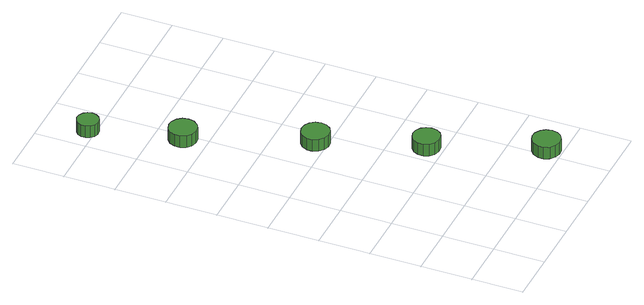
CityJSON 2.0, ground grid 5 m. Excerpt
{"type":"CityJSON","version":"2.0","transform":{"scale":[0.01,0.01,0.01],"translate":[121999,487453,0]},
"CityObjects":{
"tree1":{"type":"SolitaryVegetationObject","attributes":{"function":"something"},"geometry":[{"type":"MultiSurface","lod":"1","boundaries":[[[0,1,2,3,4,5,6,7,8,9,10,11,12,13,14]],[[15,16,17,18,19,20,21,22,23,24,25,26,27,28,29]],[[0,29,28,1]],[[1,28,27,2]],[[2,27,26,3]],[[3,26,25,4]],[[4,25,24,5]],[[5,24,23,6]],[[6,23,22,7]],[[7,22,21,8]],[[8,21,20,9]],[[9,20,19,10]],[[10,19,18,11]],[[11,18,17,12]],[[12,17,16,13]],[[13,16,15,14]],[[14,15,29,0]]]}]},
"tree2":{"type":"SolitaryVegetationObject","attributes":{"function":"something"},"geometry":[{"type":"MultiSurface","lod":"1","boundaries":[[[30,31,32,33,34,35,36,37,38,39,40,41,42,43,44]],[[45,46,47,48,49,50,51,52,53,54,55,56,57,58,59]],[[30,59,58,31]],[[31,58,57,32]],[[32,57,56,33]],[[33,56,55,34]],[[34,55,54,35]],[[35,54,53,36]],[[36,53,52,37]],[[37,52,51,38]],[[38,51,50,39]],[[39,50,49,40]],[[40,49,48,41]],[[41,48,47,42]],[[42,47,46,43]],[[43,46,45,44]],[[44,45,59,30]]]}]},
"tree3":{"type":"SolitaryVegetationObject","attributes":{"function":"something"},"geometry":[{"type":"MultiSurface","lod":"1","boundaries":[[[60,61,62,63,64,65,66,67,68,69,70,71,72,73,74]],[[75,76,77,78,79,80,81,82,83,84,85,86,87,88,89]],[[60,89,88,61]],[[61,88,87,62]],[[62,87,86,63]],[[63,86,85,64]],[[64,85,84,65]],[[65,84,83,66]],[[66,83,82,67]],[[67,82,81,68]],[[68,81,80,69]],[[69,80,79,70]],[[70,79,78,71]],[[71,78,77,72]],[[72,77,76,73]],[[73,76,75,74]],[[74,75,89,60]]]}]},
"tree4":{"type":"SolitaryVegetationObject","attributes":{"function":"something"},"geometry":[{"type":"MultiSurface","lod":"1","boundaries":[[[90,91,92,93,94,95,96,97,98,99,100,101,102,103,104]],[[105,106,107,108,109,110,111,112,113,114,115,116,117,118,119]],[[90,119,118,91]],[[91,118,117,92]],[[92,117,116,93]],[[93,116,115,94]],[[94,115,114,95]],[[95,114,113,96]],[[96,113,112,97]],[[97,112,111,98]],[[98,111,110,99]],[[99,110,109,100]],[[100,109,108,101]],[[101,108,107,102]],[[102,107,106,103]],[[103,106,105,104]],[[104,105,119,90]]]}]},
"tree5":{"type":"SolitaryVegetationObject","attributes":{"function":"something"},"geometry":[{"type":"MultiSurface","lod":"1","boundaries":[[[120,121,122,123,124,125,126,127,128,129,130,131,132,133,134]],[[135,136,137,138,139,140,141,142,143,144,145,146,147,148,149]],[[120,149,148,121]],[[121,148,147,122]],[[122,147,146,123]],[[123,146,145,124]],[[124,145,144,125]],[[125,144,143,126]],[[126,143,142,127]],[[127,142,141,128]],[[128,141,140,129]],[[129,140,139,130]],[[130,139,138,131]],[[131,138,137,132]],[[132,137,136,133]],[[133,136,135,134]],[[134,135,149,120]]]}]}
},
"vertices":[
[565,3230,150],[554,3285,150],[520,3330,150],[471,3359,150],[415,3365,150],[361,3347,150],[320,3309,150],[297,3258,150],[297,3201,150],[320,3150,150],[361,3112,150],[415,3094,150],[471,3100,150],[520,3129,150],[554,3174,150],[554,3174,21],[520,3129,21],[471,3100,21],[415,3094,21],[361,3112,21],[320,3150,21],[297,3201,21],[297,3258,21],[320,3309,21],[361,3347,21],[415,3365,21],[471,3359,21],[520,3330,21],[554,3285,21],[565,3230,21],
[310,4066,150],[300,4109,150],[274,4144,150],[236,4166,150],[192,4171,150],[150,4157,150],[118,4128,150],[100,4088,150],[100,4043,150],[118,4003,150],[150,3974,150],[192,3960,150],[236,3965,150],[274,3987,150],[300,4022,150],[300,4022,21],[274,3987,21],[236,3965,21],[192,3960,21],[150,3974,21],[118,4003,21],[100,4043,21],[100,4088,21],[118,4128,21],[150,4157,21],[192,4171,21],[236,4166,21],[274,4144,21],[300,4109,21],[310,4066,21],
[1000,2114,133],[989,2169,133],[956,2215,133],[907,2243,133],[850,2249,133],[797,2232,133],[755,2194,133],[732,2142,133],[732,2086,133],[755,2034,133],[797,1996,133],[850,1979,133],[907,1985,133],[956,2013,133],[989,2059,133],[989,2059,4],[956,2013,4],[907,1985,4],[850,1979,4],[797,1996,4],[755,2034,4],[732,2086,4],[732,2142,4],[755,2194,4],[797,2232,4],[850,2249,4],[907,2243,4],[956,2215,4],[989,2169,4],[1000,2114,4],
[1323,1166,129],[1312,1219,129],[1280,1263,129],[1232,1291,129],[1178,1296,129],[1126,1280,129],[1086,1243,129],[1064,1193,129],[1064,1139,129],[1086,1089,129],[1126,1052,129],[1178,1036,129],[1232,1041,129],[1280,1068,129],[1312,1113,129],[1312,1113,0],[1280,1068,0],[1232,1041,0],[1178,1036,0],[1126,1052,0],[1086,1089,0],[1064,1139,0],[1064,1193,0],[1086,1243,0],[1126,1280,0],[1178,1296,0],[1232,1291,0],[1280,1263,0],[1312,1219,0],[1323,1166,0],
[1709,151,133],[1697,206,133],[1664,252,133],[1615,280,133],[1559,286,133],[1505,269,133],[1463,231,133],[1440,179,133],[1440,123,133],[1463,71,133],[1505,33,133],[1559,16,133],[1615,22,133],[1664,50,133],[1697,96,133],[1697,96,4],[1664,50,4],[1615,22,4],[1559,16,4],[1505,33,4],[1463,71,4],[1440,123,4],[1440,179,4],[1463,231,4],[1505,269,4],[1559,286,4],[1615,280,4],[1664,252,4],[1697,206,4],[1709,151,4]
]}
